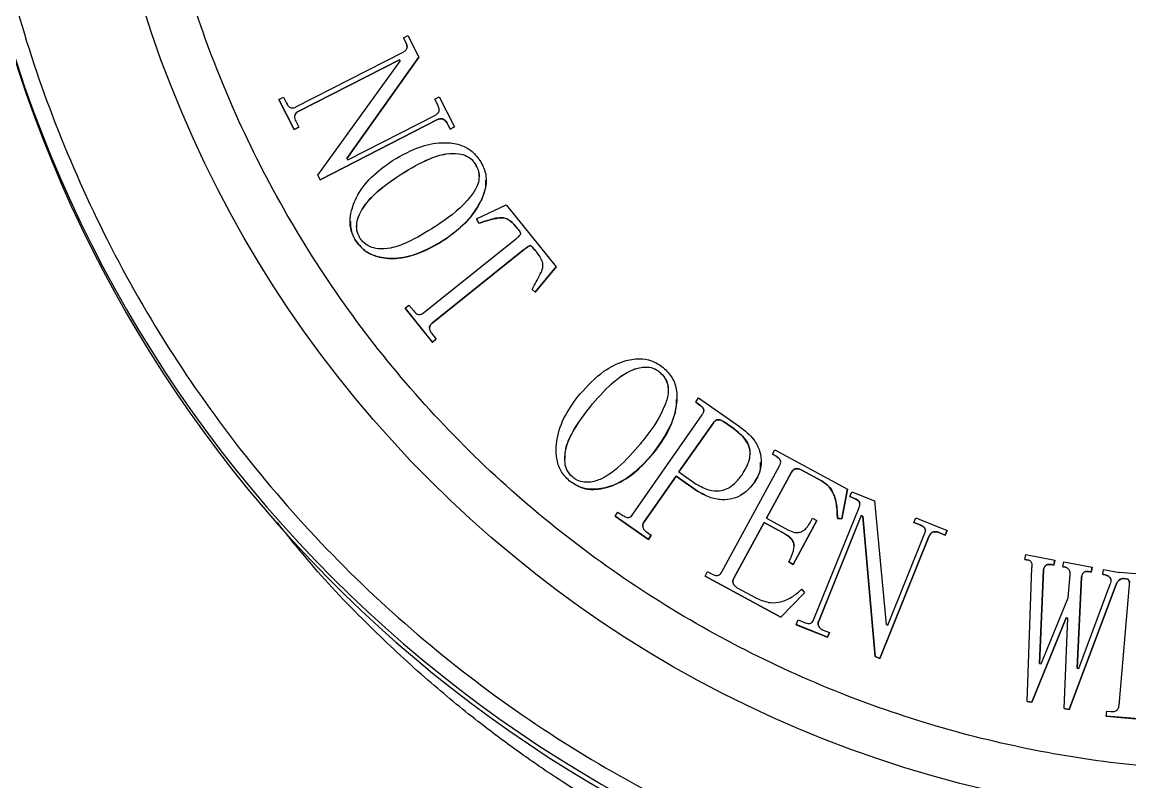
# Model space of a CAD drawing. Header units: millimetres. Extents: x 2063 to 4500, y 825 to 2548.
# Drawn here: x 3707 to 3775.4, y 2180.7 to 2227.6 of the extents above; entities that cross this region are included whole.
import ezdxf

# ---------------------------------------------------------------- set-up
doc = ezdxf.new("R2010")
doc.units = ezdxf.units.MM

msp = doc.modelspace()

# ---------------------------------------------------------------- linework, layer by layer
at = {"color": 7, "linetype": 'Continuous', "lineweight": 25}
for p, q in [((3730.542, 2226.607), (3730.819, 2226.75)), ((3730.685, 2226.33), (3730.542, 2226.607)), ((3730.542, 2226.607), (3730.542, 2226.605)), ((3730.542, 2226.605), (3730.685, 2226.328)), ((3730.685, 2226.33), (3730.685, 2226.328)), ((3730.819, 2226.75), (3731.505, 2225.409)), ((3723.915, 2222.343), (3730.527, 2225.725)), ((3730.299, 2225.259), (3724.058, 2222.065)), ((3724.058, 2222.063), (3730.299, 2225.257)), ((3725.256, 2218.128), (3730.347, 2225.167)), ((3731.505, 2225.409), (3727.057, 2219.166)), ((3727.058, 2219.165), (3731.505, 2225.407)), ((3730.347, 2225.167), (3730.299, 2225.259)), ((3730.299, 2225.259), (3730.299, 2225.257)), ((3730.299, 2225.257), (3730.347, 2225.166)), ((3731.505, 2225.409), (3731.505, 2225.407)), ((3722.867, 2222.797), (3723.145, 2222.94)), ((3723.813, 2220.948), (3722.867, 2222.797)), ((3722.867, 2222.797), (3722.867, 2222.795)), ((3722.867, 2222.795), (3723.813, 2220.946)), ((3723.145, 2222.94), (3723.334, 2222.57)), ((3732.482, 2222.816), (3732.759, 2222.959)), ((3732.671, 2222.447), (3732.482, 2222.816)), ((3732.482, 2222.816), (3732.482, 2222.814)), ((3732.482, 2222.814), (3732.671, 2222.444)), ((3732.759, 2222.959), (3733.705, 2221.11)), ((3724.058, 2222.065), (3724.058, 2222.063)), ((3732.671, 2222.447), (3732.671, 2222.444)), ((3723.902, 2221.46), (3724.091, 2221.09)), ((3732.657, 2221.564), (3725.399, 2217.85)), ((3725.399, 2217.848), (3732.657, 2221.562)), ((3727.105, 2219.073), (3732.515, 2221.842)), ((3732.657, 2221.564), (3732.657, 2221.562)), ((3733.428, 2220.967), (3733.239, 2221.337)), ((3733.239, 2221.337), (3733.239, 2221.335)), ((3733.239, 2221.335), (3733.428, 2220.965)), ((3724.091, 2221.09), (3723.813, 2220.948)), ((3723.813, 2220.946), (3724.091, 2221.088)), ((3723.813, 2220.948), (3723.813, 2220.946)), ((3724.091, 2221.09), (3724.091, 2221.088)), ((3733.705, 2221.11), (3733.428, 2220.967)), ((3733.428, 2220.965), (3733.705, 2221.107)), ((3733.428, 2220.967), (3733.428, 2220.965)), ((3733.705, 2221.11), (3733.705, 2221.107)), ((3727.057, 2219.166), (3727.105, 2219.073)), ((3725.399, 2217.85), (3725.256, 2218.128)), ((3725.256, 2218.128), (3725.256, 2218.125)), ((3725.256, 2218.125), (3725.399, 2217.848)), ((3725.399, 2217.85), (3725.399, 2217.848)), ((3735.649, 2217.812), (3735.649, 2217.814)), ((3735.054, 2215.442), (3736.882, 2216.309)), ((3736.882, 2216.309), (3739.96, 2212.466)), ((3727.257, 2215.27), (3727.257, 2215.268)), ((3735.208, 2215.167), (3735.054, 2215.442)), ((3735.054, 2215.442), (3735.054, 2215.44)), ((3735.054, 2215.44), (3735.208, 2215.165)), ((3735.208, 2215.167), (3735.208, 2215.165)), ((3737.572, 2214.868), (3737.572, 2214.866)), ((3731.794, 2209.644), (3737.458, 2214.18)), ((3737.938, 2213.5), (3732.315, 2208.997)), ((3732.315, 2208.994), (3737.938, 2213.498)), ((3737.938, 2213.5), (3737.938, 2213.498)), ((3738.77, 2213.371), (3738.77, 2213.369)), ((3739.96, 2212.466), (3738.683, 2210.911)), ((3738.683, 2210.909), (3739.96, 2212.464)), ((3739.96, 2212.466), (3739.96, 2212.464)), ((3738.683, 2210.911), (3738.481, 2211.081)), ((3738.481, 2211.081), (3738.481, 2211.079)), ((3738.481, 2211.079), (3738.683, 2210.909)), ((3738.683, 2210.911), (3738.683, 2210.909)), ((3730.644, 2209.917), (3730.887, 2210.112)), ((3732.33, 2207.814), (3730.644, 2209.917)), ((3730.644, 2209.917), (3730.644, 2209.915)), ((3730.644, 2209.915), (3732.33, 2207.812)), ((3730.887, 2210.112), (3731.18, 2209.748)), ((3732.282, 2208.372), (3732.573, 2208.008)), ((3732.315, 2208.997), (3732.315, 2208.994)), ((3732.573, 2208.008), (3732.33, 2207.814)), ((3732.33, 2207.812), (3732.573, 2208.006)), ((3732.33, 2207.814), (3732.33, 2207.812)), ((3732.573, 2208.008), (3732.573, 2208.006)), ((3747.416, 2204.291), (3747.416, 2204.293)), ((3748.578, 2204.124), (3748.758, 2204.382)), ((3748.758, 2204.382), (3751.287, 2202.618)), ((3748.835, 2203.945), (3748.578, 2204.124)), ((3748.578, 2204.124), (3748.578, 2204.122)), ((3748.578, 2204.122), (3748.835, 2203.943)), ((3748.835, 2203.945), (3748.835, 2203.943)), ((3744.708, 2197.205), (3748.983, 2203.333)), ((3750.892, 2202.51), (3750.293, 2202.928)), ((3750.293, 2202.926), (3750.293, 2202.928)), ((3750.293, 2202.926), (3750.892, 2202.508)), ((3749.669, 2202.855), (3747.546, 2199.813)), ((3747.547, 2199.812), (3749.669, 2202.853)), ((3749.669, 2202.853), (3749.669, 2202.855)), ((3750.892, 2202.508), (3750.892, 2202.51)), ((3739.975, 2201.241), (3739.975, 2201.239)), ((3753.31, 2200.909), (3753.46, 2201.183)), ((3753.539, 2200.784), (3753.31, 2200.909)), ((3753.31, 2200.909), (3753.31, 2200.907)), ((3753.31, 2200.907), (3753.539, 2200.782)), ((3753.46, 2201.183), (3757.944, 2198.748)), ((3750.2, 2193.653), (3753.753, 2200.195)), ((3752.618, 2200.414), (3752.618, 2200.417)), ((3753.539, 2200.784), (3753.539, 2200.782)), ((3747.367, 2199.555), (3745.394, 2196.727)), ((3745.394, 2196.725), (3747.367, 2199.553)), ((3748.694, 2198.628), (3747.367, 2199.555)), ((3747.367, 2199.555), (3747.367, 2199.553)), ((3747.367, 2199.553), (3748.694, 2198.626)), ((3747.546, 2199.813), (3748.617, 2199.066)), ((3754.485, 2199.798), (3752.945, 2196.96)), ((3752.946, 2196.96), (3754.485, 2199.796)), ((3754.485, 2199.798), (3754.485, 2199.796)), ((3756.374, 2199.245), (3755.093, 2199.94)), ((3755.093, 2199.94), (3755.093, 2199.938)), ((3755.093, 2199.938), (3756.374, 2199.243)), ((3756.374, 2199.245), (3756.374, 2199.243)), ((3748.694, 2198.628), (3748.694, 2198.626)), ((3748.694, 2198.626), (3749.114, 2198.426)), ((3757.944, 2198.748), (3757.601, 2196.92)), ((3757.601, 2196.918), (3757.944, 2198.746)), ((3757.944, 2198.748), (3757.944, 2198.746)), ((3758.095, 2198.297), (3758.212, 2198.586)), ((3758.384, 2198.179), (3758.095, 2198.297)), ((3758.095, 2198.297), (3758.095, 2198.294)), ((3758.095, 2198.294), (3758.384, 2198.177)), ((3758.212, 2198.586), (3759.609, 2198.021)), ((3758.384, 2198.179), (3758.384, 2198.177)), ((3755.879, 2190.732), (3758.661, 2197.618)), ((3759.609, 2198.021), (3760.333, 2190.389)), ((3743.603, 2197.083), (3743.784, 2197.342)), ((3745.66, 2195.646), (3743.603, 2197.083)), ((3743.603, 2197.083), (3743.603, 2197.081)), ((3743.603, 2197.081), (3745.66, 2195.644)), ((3743.784, 2197.342), (3744.082, 2197.132)), ((3745.394, 2196.727), (3745.394, 2196.725)), ((3752.945, 2196.96), (3754.271, 2196.24)), ((3756.06, 2196.81), (3754.594, 2194.111)), ((3754.594, 2194.109), (3756.06, 2196.808)), ((3755.637, 2196.683), (3755.787, 2196.958)), ((3755.787, 2196.958), (3756.06, 2196.81)), ((3756.06, 2196.81), (3756.06, 2196.808)), ((3758.794, 2197.116), (3756.168, 2190.614)), ((3756.168, 2190.612), (3758.794, 2197.114)), ((3757.601, 2196.92), (3757.322, 2196.952)), ((3757.322, 2196.952), (3757.322, 2196.95)), ((3757.322, 2196.95), (3757.601, 2196.918)), ((3757.601, 2196.92), (3757.601, 2196.918)), ((3758.89, 2197.077), (3758.794, 2197.116)), ((3758.794, 2197.116), (3758.794, 2197.114)), ((3758.794, 2197.114), (3758.89, 2197.075)), ((3759.651, 2188.424), (3758.89, 2197.077)), ((3758.89, 2197.077), (3758.89, 2197.075)), ((3758.89, 2197.075), (3759.651, 2188.422)), ((3762.044, 2196.7), (3762.161, 2196.989)), ((3762.161, 2196.989), (3764.088, 2196.21)), ((3745.541, 2196.114), (3745.841, 2195.905)), ((3752.795, 2196.687), (3750.932, 2193.256)), ((3750.932, 2193.254), (3752.795, 2196.684)), ((3754.121, 2195.966), (3752.795, 2196.687)), ((3752.795, 2196.687), (3752.795, 2196.684)), ((3752.795, 2196.684), (3754.121, 2195.964)), ((3762.429, 2196.546), (3762.044, 2196.7)), ((3762.044, 2196.7), (3762.044, 2196.697)), ((3762.044, 2196.697), (3762.429, 2196.543)), ((3762.429, 2196.546), (3762.429, 2196.543)), ((3763.97, 2195.921), (3763.585, 2196.077)), ((3763.585, 2196.077), (3763.585, 2196.075)), ((3763.585, 2196.075), (3763.97, 2195.919)), ((3764.088, 2196.21), (3763.97, 2195.921)), ((3763.97, 2195.919), (3764.088, 2196.208)), ((3764.088, 2196.21), (3764.088, 2196.208)), ((3745.841, 2195.905), (3745.66, 2195.646)), ((3745.66, 2195.644), (3745.841, 2195.902)), ((3745.66, 2195.646), (3745.66, 2195.644)), ((3745.841, 2195.905), (3745.841, 2195.902)), ((3754.121, 2195.966), (3754.121, 2195.964)), ((3762.995, 2195.867), (3759.94, 2188.306)), ((3759.94, 2188.304), (3762.995, 2195.865)), ((3760.429, 2190.35), (3762.706, 2195.985)), ((3762.995, 2195.867), (3762.995, 2195.865)), ((3763.97, 2195.921), (3763.97, 2195.919)), ((3768.894, 2194.411), (3768.954, 2194.718)), ((3768.954, 2194.718), (3770.741, 2194.377)), ((3754.321, 2194.259), (3754.421, 2194.442)), ((3754.594, 2194.111), (3754.321, 2194.259)), ((3754.321, 2194.259), (3754.321, 2194.257)), ((3754.321, 2194.257), (3754.594, 2194.109)), ((3754.594, 2194.111), (3754.594, 2194.109)), ((3769.098, 2194.373), (3768.894, 2194.411)), ((3768.894, 2194.411), (3768.894, 2194.409)), ((3768.894, 2194.409), (3769.098, 2194.371)), ((3769.098, 2194.373), (3769.098, 2194.371)), ((3770.682, 2194.07), (3770.528, 2194.099)), ((3770.528, 2194.099), (3770.528, 2194.097)), ((3770.528, 2194.097), (3770.682, 2194.068)), ((3770.741, 2194.377), (3770.682, 2194.07)), ((3770.682, 2194.068), (3770.741, 2194.375)), ((3770.682, 2194.07), (3770.682, 2194.068)), ((3770.741, 2194.377), (3770.741, 2194.375)), ((3771.242, 2193.963), (3771.302, 2194.269)), ((3771.302, 2194.269), (3773.038, 2193.938)), ((3749.166, 2193.385), (3749.314, 2193.66)), ((3753.833, 2190.85), (3749.166, 2193.385)), ((3749.166, 2193.385), (3749.166, 2193.383)), ((3749.166, 2193.383), (3753.833, 2190.848)), ((3749.314, 2193.66), (3749.59, 2193.51)), ((3769.023, 2185.656), (3769.327, 2193.905)), ((3770.042, 2193.77), (3769.788, 2187.999)), ((3769.788, 2187.999), (3770.042, 2193.768)), ((3770.042, 2193.77), (3770.042, 2193.768)), ((3771.396, 2193.934), (3771.242, 2193.963)), ((3771.242, 2193.963), (3771.242, 2193.96)), ((3771.242, 2193.96), (3771.396, 2193.932)), ((3771.396, 2193.934), (3771.396, 2193.932)), ((3771.566, 2192.05), (3771.676, 2193.458)), ((3772.39, 2193.321), (3772.115, 2187.712)), ((3772.115, 2187.712), (3772.39, 2193.319)), ((3772.39, 2193.321), (3772.39, 2193.319)), ((3772.978, 2193.631), (3772.826, 2193.662)), ((3772.826, 2193.662), (3772.826, 2193.66)), ((3772.826, 2193.66), (3772.978, 2193.629)), ((3773.038, 2193.938), (3772.978, 2193.631)), ((3772.978, 2193.629), (3773.038, 2193.935)), ((3772.978, 2193.631), (3772.978, 2193.629)), ((3773.038, 2193.938), (3773.038, 2193.935)), ((3773.693, 2193.496), (3773.752, 2193.803)), ((3773.847, 2193.466), (3773.693, 2193.496)), ((3773.693, 2193.496), (3773.693, 2193.494)), ((3773.693, 2193.494), (3773.847, 2193.463)), ((3773.752, 2193.803), (3774.738, 2193.614)), ((3773.847, 2193.466), (3773.847, 2193.463)), ((3774.738, 2193.614), (3774.74, 2193.635)), ((3774.74, 2193.635), (3776.925, 2193.444)), ((3750.932, 2193.256), (3750.932, 2193.254)), ((3751.144, 2192.666), (3752.335, 2192.019)), ((3774.525, 2192.861), (3771.628, 2185.159)), ((3771.628, 2185.157), (3774.525, 2192.859)), ((3772.217, 2187.692), (3774.159, 2192.878)), ((3774.525, 2192.861), (3774.525, 2192.859)), ((3774.704, 2185.409), (3775.353, 2192.847)), ((3775.224, 2193.204), (3775.02, 2193.242)), ((3775.02, 2193.242), (3775.02, 2193.24)), ((3775.02, 2193.24), (3775.224, 2193.201)), ((3775.226, 2193.215), (3775.224, 2193.204)), ((3775.224, 2193.201), (3775.226, 2193.213)), ((3775.224, 2193.201), (3775.224, 2193.204)), ((3775.226, 2193.215), (3775.226, 2193.213)), ((3755.303, 2192.362), (3753.833, 2190.85)), ((3753.833, 2190.848), (3755.303, 2192.36)), ((3755.124, 2192.578), (3755.303, 2192.362)), ((3755.303, 2192.362), (3755.303, 2192.36)), ((3769.89, 2187.979), (3771.566, 2192.05)), ((3753.833, 2190.85), (3753.833, 2190.848)), ((3754.787, 2190.389), (3754.905, 2190.678)), ((3754.905, 2190.678), (3755.29, 2190.522)), ((3756.168, 2190.614), (3756.168, 2190.612)), ((3771.435, 2190.803), (3769.329, 2185.598)), ((3769.329, 2185.596), (3771.435, 2190.801)), ((3771.321, 2185.217), (3771.537, 2190.784)), ((3771.537, 2190.784), (3771.435, 2190.803)), ((3771.435, 2190.803), (3771.435, 2190.801)), ((3771.435, 2190.801), (3771.537, 2190.782)), ((3756.713, 2189.611), (3754.787, 2190.389)), ((3754.787, 2190.389), (3754.787, 2190.387)), ((3754.787, 2190.387), (3756.713, 2189.608)), ((3756.446, 2190.056), (3756.831, 2189.9)), ((3756.831, 2189.9), (3756.713, 2189.611)), ((3756.713, 2189.608), (3756.831, 2189.897)), ((3756.831, 2189.9), (3756.831, 2189.897)), ((3760.333, 2190.389), (3760.429, 2190.35)), ((3756.713, 2189.611), (3756.713, 2189.608)), ((3759.94, 2188.306), (3759.651, 2188.424)), ((3759.651, 2188.424), (3759.651, 2188.422)), ((3759.651, 2188.422), (3759.94, 2188.304)), ((3759.94, 2188.306), (3759.94, 2188.304)), ((3769.788, 2187.999), (3769.89, 2187.979)), ((3772.115, 2187.712), (3772.217, 2187.692)), ((3769.329, 2185.598), (3769.023, 2185.656)), ((3769.023, 2185.656), (3769.023, 2185.654)), ((3769.023, 2185.654), (3769.329, 2185.596)), ((3769.329, 2185.598), (3769.329, 2185.596)), ((3771.628, 2185.159), (3771.321, 2185.217)), ((3771.321, 2185.217), (3771.321, 2185.215)), ((3771.321, 2185.215), (3771.628, 2185.157)), ((3771.628, 2185.159), (3771.628, 2185.157)), ((3773.91, 2184.747), (3773.939, 2185.059)), ((3776.198, 2184.546), (3773.91, 2184.747)), ((3773.91, 2184.747), (3773.91, 2184.745)), ((3773.91, 2184.745), (3776.198, 2184.544)), ((3773.939, 2185.059), (3774.199, 2185.036))]:
    msp.add_line(p, q, dxfattribs=at)
msp.add_circle((3782.746, 2249.841), 71.5, dxfattribs=at)
for centre, start, end in [((3782.746, 2249.839), 190.30617, 259.69396), ((3782.823, 2249.466), 190.52799, 258.6349)]:
    msp.add_arc(centre, 80, start, end, dxfattribs=at)
for points, knots in [([(3851.246, 2249.847), (3851.191, 2247.758), (3851.081, 2243.58), (3850.171, 2237.241), (3848.685, 2230.889), (3846.512, 2224.523), (3843.681, 2218.3), (3840.167, 2212.277), (3836.013, 2206.585), (3831.269, 2201.324), (3826.008, 2196.581), (3820.316, 2192.426), (3814.293, 2188.913), (3808.07, 2186.081), (3801.705, 2183.91), (3795.352, 2182.415), (3789.013, 2181.537), (3782.746, 2181.252), (3776.479, 2181.537), (3770.14, 2182.415), (3763.788, 2183.91), (3757.422, 2186.081), (3751.199, 2188.913), (3745.176, 2192.426), (3739.484, 2196.581), (3734.223, 2201.324), (3729.479, 2206.585), (3725.325, 2212.277), (3721.811, 2218.3), (3718.98, 2224.523), (3716.807, 2230.889), (3715.321, 2237.241), (3714.411, 2243.58), (3714.301, 2247.758), (3714.246, 2249.847)], [0, 0, 0, 0, 0.029124, 0.058248, 0.08912, 0.119994, 0.151902, 0.184313, 0.217069, 0.25, 0.282931, 0.315687, 0.348098, 0.380006, 0.410878, 0.441752, 0.470875, 0.5, 0.529123, 0.558248, 0.58912, 0.619994, 0.651902, 0.684313, 0.717069, 0.75, 0.782931, 0.815687, 0.848098, 0.880006, 0.910878, 0.941752, 0.970875, 1, 1, 1, 1]), ([(3705.021, 2235.707), (3705.547, 2233.211), (3706.609, 2228.174), (3709.148, 2220.797), (3712.417, 2213.555), (3716.48, 2206.576), (3721.292, 2199.973), (3726.784, 2193.879), (3732.878, 2188.387), (3739.481, 2183.575), (3746.46, 2179.512), (3753.702, 2176.243), (3761.079, 2173.704), (3766.116, 2172.642), (3768.612, 2172.116)], [0, 0, 0, 0, 0.079959, 0.161371, 0.244142, 0.328893, 0.414217, 0.5, 0.585778, 0.671102, 0.755858, 0.838624, 0.920039, 1, 1, 1, 1]), ([(3730.527, 2225.725), (3730.577, 2225.754), (3730.658, 2225.802), (3730.741, 2225.905), (3730.774, 2226.008), (3730.765, 2226.157), (3730.718, 2226.259), (3730.685, 2226.33)], [0, 0, 0, 0, 0.239307, 0.388341, 0.538232, 0.677649, 1, 1, 1, 1]), ([(3730.685, 2226.328), (3730.721, 2226.256), (3730.767, 2226.165), (3730.766, 2226.064), (3730.766, 2226.042)], [0, 0, 0, 0, 0.77993, 1, 1, 1, 1]), ([(3723.334, 2222.57), (3723.375, 2222.497), (3723.434, 2222.392), (3723.56, 2222.296), (3723.675, 2222.271), (3723.798, 2222.289), (3723.876, 2222.325), (3723.915, 2222.343)], [0, 0, 0, 0, 0.3461, 0.493467, 0.642693, 0.820568, 1, 1, 1, 1]), ([(3724.058, 2222.065), (3724.012, 2222.037), (3723.932, 2221.989), (3723.856, 2221.88), (3723.823, 2221.753), (3723.836, 2221.605), (3723.88, 2221.508), (3723.902, 2221.46)], [0, 0, 0, 0, 0.227355, 0.388209, 0.549679, 0.776891, 1, 1, 1, 1]), ([(3723.836, 2221.748), (3723.836, 2221.766), (3723.835, 2221.827), (3723.88, 2221.918), (3723.959, 2222.006), (3724.024, 2222.043), (3724.058, 2222.063)], [0, 0, 0, 0, 0.137853, 0.446763, 0.713681, 1, 1, 1, 1]), ([(3732.515, 2221.842), (3732.565, 2221.871), (3732.646, 2221.918), (3732.729, 2222.021), (3732.762, 2222.124), (3732.753, 2222.274), (3732.704, 2222.376), (3732.671, 2222.447)], [0, 0, 0, 0, 0.239079, 0.388006, 0.537788, 0.677074, 1, 1, 1, 1]), ([(3733.239, 2221.337), (3733.205, 2221.395), (3733.146, 2221.496), (3733.017, 2221.584), (3732.897, 2221.625), (3732.774, 2221.615), (3732.698, 2221.582), (3732.657, 2221.564)], [0, 0, 0, 0, 0.282446, 0.488833, 0.649378, 0.810868, 1, 1, 1, 1]), ([(3732.657, 2221.562), (3732.71, 2221.585), (3732.796, 2221.622), (3732.938, 2221.616), (3733.057, 2221.56), (3733.166, 2221.464), (3733.214, 2221.379), (3733.239, 2221.335)], [0, 0, 0, 0, 0.238616, 0.394312, 0.588667, 0.784076, 1, 1, 1, 1]), ([(3729.87, 2219.03), (3730.455, 2219.367), (3731.456, 2219.942), (3732.925, 2220.191), (3733.972, 2220.065), (3734.761, 2219.69), (3735.095, 2219.264), (3735.27, 2219.041)], [0, 0, 0, 0, 0.336368, 0.574645, 0.731944, 0.859761, 1, 1, 1, 1]), ([(3730.407, 2218.197), (3730.981, 2218.546), (3731.856, 2219.079), (3733.087, 2219.464), (3733.875, 2219.502), (3734.456, 2219.341), (3734.79, 2219.09), (3734.925, 2218.897), (3734.963, 2218.843)], [0, 0, 0, 0, 0.397528, 0.607391, 0.759995, 0.859904, 0.960457, 1, 1, 1, 1]), ([(3730.407, 2218.195), (3730.981, 2218.544), (3731.856, 2219.077), (3733.087, 2219.462), (3733.875, 2219.5), (3734.456, 2219.339), (3734.79, 2219.088), (3734.925, 2218.895), (3734.963, 2218.841)], [0, 0, 0, 0, 0.397528, 0.607391, 0.759995, 0.859904, 0.960457, 1, 1, 1, 1]), ([(3727.601, 2214.081), (3727.476, 2214.328), (3727.232, 2214.814), (3727.255, 2215.77), (3727.642, 2216.893), (3728.544, 2218.085), (3729.419, 2218.708), (3729.87, 2219.03)], [0, 0, 0, 0, 0.136424, 0.268155, 0.464575, 0.724005, 1, 1, 1, 1]), ([(3734.963, 2218.843), (3735.044, 2218.694), (3735.198, 2218.409), (3735.232, 2217.923), (3735.087, 2217.368), (3734.373, 2216.316), (3733.404, 2215.543), (3732.605, 2215.018), (3732.507, 2214.953)], [0, 0, 0, 0, 0.099186, 0.189605, 0.279846, 0.434014, 0.930829, 1, 1, 1, 1]), ([(3735.27, 2219.041), (3735.403, 2218.786), (3735.671, 2218.272), (3735.658, 2217.321), (3735.203, 2216.175), (3734.315, 2215.03), (3733.44, 2214.404), (3733.045, 2214.121)], [0, 0, 0, 0, 0.143045, 0.287405, 0.460414, 0.756528, 1, 1, 1, 1]), ([(3734.963, 2218.841), (3735.048, 2218.692), (3735.189, 2218.447), (3735.194, 2218.166), (3735.196, 2218.056)], [0, 0, 0, 0, 0.606286, 1, 1, 1, 1]), ([(3727.863, 2214.25), (3727.787, 2214.404), (3727.639, 2214.701), (3727.663, 2215.28), (3727.935, 2216.007), (3728.806, 2217.112), (3729.762, 2217.76), (3730.407, 2218.197)], [0, 0, 0, 0, 0.098651, 0.191047, 0.328598, 0.547094, 1, 1, 1, 1]), ([(3727.678, 2214.932), (3727.675, 2215.019), (3727.664, 2215.343), (3727.949, 2216.006), (3728.796, 2217.109), (3729.758, 2217.758), (3730.407, 2218.195)], [0, 0, 0, 0, 0.0593403, 0.219286, 0.4733555, 1, 1, 1, 1]), ([(3733.045, 2214.119), (3733.591, 2214.523), (3734.534, 2215.22), (3735.324, 2216.454), (3735.655, 2217.308), (3735.626, 2217.707), (3735.618, 2217.811)], [0, 0, 0, 0, 0.431051, 0.744676, 0.93349, 1, 1, 1, 1]), ([(3727.283, 2215.269), (3727.28, 2215.093), (3727.276, 2214.671), (3727.481, 2214.297), (3727.601, 2214.079)], [0, 0, 0, 0, 0.415343, 1, 1, 1, 1]), ([(3735.208, 2215.165), (3735.61, 2215.3), (3736.111, 2215.47), (3736.756, 2215.516), (3737.114, 2215.352), (3737.37, 2215.108), (3737.526, 2214.921), (3737.572, 2214.866)], [0, 0, 0, 0, 0.483147, 0.601641, 0.722029, 0.918813, 1, 1, 1, 1]), ([(3737.572, 2214.868), (3737.433, 2215.029), (3737.226, 2215.268), (3736.869, 2215.482), (3736.376, 2215.529), (3735.828, 2215.364), (3735.379, 2215.221), (3735.208, 2215.167)], [0, 0, 0, 0, 0.240793, 0.359777, 0.461711, 0.794413, 1, 1, 1, 1]), ([(3732.507, 2214.953), (3731.937, 2214.603), (3731.063, 2214.066), (3729.856, 2213.612), (3729.06, 2213.553), (3728.463, 2213.693), (3728.077, 2213.95), (3727.918, 2214.173), (3727.863, 2214.25)], [0, 0, 0, 0, 0.386956, 0.593793, 0.740338, 0.842099, 0.944778, 1, 1, 1, 1]), ([(3737.458, 2214.18), (3737.497, 2214.212), (3737.599, 2214.293), (3737.708, 2214.391), (3737.774, 2214.472), (3737.788, 2214.5), (3737.791, 2214.528), (3737.773, 2214.587), (3737.698, 2214.703), (3737.622, 2214.803), (3737.572, 2214.868)], [0, 0, 0, 0, 0.166709, 0.438609, 0.487323, 0.517206, 0.541802, 0.578816, 0.723084, 1, 1, 1, 1]), ([(3733.045, 2214.121), (3732.462, 2213.782), (3731.47, 2213.205), (3729.986, 2212.931), (3728.914, 2213.063), (3728.105, 2213.445), (3727.771, 2213.866), (3727.601, 2214.081)], [0, 0, 0, 0, 0.333528, 0.567546, 0.735799, 0.864912, 1, 1, 1, 1]), ([(3727.601, 2214.079), (3727.804, 2213.831), (3728.189, 2213.363), (3729.146, 2212.999), (3730.392, 2212.945), (3731.775, 2213.358), (3732.648, 2213.882), (3733.045, 2214.119)], [0, 0, 0, 0, 0.157106, 0.296667, 0.493589, 0.770105, 1, 1, 1, 1]), ([(3738.77, 2213.371), (3738.741, 2213.407), (3738.655, 2213.513), (3738.537, 2213.65), (3738.436, 2213.756), (3738.38, 2213.784), (3738.351, 2213.785), (3738.275, 2213.751), (3738.135, 2213.656), (3738.013, 2213.559), (3737.938, 2213.5)], [0, 0, 0, 0, 0.124093, 0.372351, 0.496838, 0.517541, 0.538485, 0.574939, 0.740211, 1, 1, 1, 1]), ([(3737.938, 2213.498), (3737.973, 2213.526), (3738.045, 2213.583), (3738.142, 2213.657), (3738.223, 2213.713), (3738.28, 2213.748), (3738.322, 2213.77), (3738.352, 2213.782), (3738.377, 2213.782), (3738.424, 2213.762), (3738.561, 2213.625), (3738.677, 2213.483), (3738.77, 2213.369)], [0, 0, 0, 0, 0.124075, 0.248161, 0.332872, 0.391478, 0.431352, 0.46131, 0.47999, 0.498634, 0.596811, 1, 1, 1, 1]), ([(3738.481, 2211.081), (3738.655, 2211.389), (3738.9, 2211.821), (3739.142, 2212.339), (3739.17, 2212.653), (3739.051, 2212.993), (3738.881, 2213.222), (3738.77, 2213.371)], [0, 0, 0, 0, 0.417225, 0.587015, 0.664813, 0.781934, 1, 1, 1, 1]), ([(3731.18, 2209.748), (3731.238, 2209.681), (3731.319, 2209.587), (3731.471, 2209.524), (3731.595, 2209.531), (3731.706, 2209.576), (3731.77, 2209.625), (3731.794, 2209.644)], [0, 0, 0, 0, 0.362826, 0.512382, 0.662913, 0.871019, 1, 1, 1, 1]), ([(3732.315, 2208.997), (3732.268, 2208.953), (3732.193, 2208.882), (3732.149, 2208.746), (3732.154, 2208.612), (3732.202, 2208.484), (3732.258, 2208.406), (3732.282, 2208.372)], [0, 0, 0, 0, 0.266956, 0.429529, 0.591357, 0.826533, 1, 1, 1, 1]), ([(3732.156, 2208.694), (3732.155, 2208.702), (3732.149, 2208.75), (3732.177, 2208.834), (3732.236, 2208.926), (3732.289, 2208.972), (3732.315, 2208.994)], [0, 0, 0, 0, 0.0701, 0.409533, 0.711576, 1, 1, 1, 1]), ([(3741.455, 2204.644), (3741.913, 2205.141), (3742.691, 2205.984), (3744.009, 2206.657), (3745.036, 2206.848), (3745.899, 2206.728), (3746.346, 2206.422), (3746.58, 2206.262)], [0, 0, 0, 0, 0.337884, 0.573603, 0.730566, 0.85906, 1, 1, 1, 1]), ([(3742.214, 2204.014), (3742.657, 2204.519), (3743.328, 2205.282), (3744.379, 2206.011), (3745.107, 2206.284), (3745.703, 2206.306), (3746.099, 2206.174), (3746.29, 2206.028), (3746.348, 2205.983)], [0, 0, 0, 0, 0.39949, 0.604579, 0.758371, 0.856867, 0.955984, 1, 1, 1, 1]), ([(3742.214, 2204.012), (3742.657, 2204.517), (3743.328, 2205.28), (3744.379, 2206.009), (3745.107, 2206.282), (3745.703, 2206.304), (3746.099, 2206.172), (3746.29, 2206.026), (3746.348, 2205.981)], [0, 0, 0, 0, 0.39949, 0.604579, 0.758371, 0.856867, 0.955984, 1, 1, 1, 1]), ([(3746.348, 2205.983), (3746.47, 2205.865), (3746.701, 2205.641), (3746.878, 2205.192), (3746.904, 2204.626), (3746.556, 2203.441), (3745.867, 2202.415), (3745.266, 2201.671), (3745.173, 2201.556)], [0, 0, 0, 0, 0.099608, 0.189208, 0.278687, 0.431625, 0.91232, 1, 1, 1, 1]), ([(3746.58, 2206.262), (3746.781, 2206.061), (3747.186, 2205.657), (3747.457, 2204.763), (3747.376, 2203.55), (3746.884, 2202.189), (3746.231, 2201.323), (3745.932, 2200.926)], [0, 0, 0, 0, 0.141994, 0.285364, 0.454307, 0.749816, 1, 1, 1, 1]), ([(3746.348, 2205.981), (3746.469, 2205.863), (3746.698, 2205.639), (3746.871, 2205.229), (3746.872, 2204.968), (3746.873, 2204.858)], [0, 0, 0, 0, 0.391858, 0.744344, 1, 1, 1, 1]), ([(3740.773, 2199.268), (3740.581, 2199.466), (3740.202, 2199.856), (3739.943, 2200.778), (3739.979, 2201.965), (3740.484, 2203.362), (3741.126, 2204.21), (3741.455, 2204.644)], [0, 0, 0, 0, 0.136914, 0.269244, 0.466964, 0.727179, 1, 1, 1, 1]), ([(3745.932, 2200.924), (3746.319, 2201.472), (3746.988, 2202.419), (3747.415, 2203.638), (3747.393, 2204.21), (3747.39, 2204.29)], [0, 0, 0, 0, 0.540379, 0.935169, 1, 1, 1, 1]), ([(3740.972, 2199.507), (3740.853, 2199.63), (3740.622, 2199.871), (3740.473, 2200.441), (3740.522, 2201.23), (3741.036, 2202.531), (3741.744, 2203.422), (3742.214, 2204.014)], [0, 0, 0, 0, 0.0990027, 0.1927602, 0.3351777, 0.5578285, 1, 1, 1, 1]), ([(3740.525, 2200.613), (3740.524, 2200.771), (3740.523, 2201.31), (3741.058, 2202.528), (3741.752, 2203.419), (3742.214, 2204.012)], [0, 0, 0, 0, 0.121806, 0.415916, 1, 1, 1, 1]), ([(3748.983, 2203.333), (3749.014, 2203.383), (3749.064, 2203.464), (3749.086, 2203.595), (3749.065, 2203.709), (3748.982, 2203.835), (3748.891, 2203.903), (3748.835, 2203.945)], [0, 0, 0, 0, 0.242147, 0.388856, 0.536837, 0.710317, 1, 1, 1, 1]), ([(3748.835, 2203.943), (3748.906, 2203.888), (3749.005, 2203.811), (3749.076, 2203.678), (3749.075, 2203.622), (3749.075, 2203.601)], [0, 0, 0, 0, 0.613941, 0.8617155, 1, 1, 1, 1]), ([(3750.293, 2202.928), (3750.223, 2202.969), (3750.115, 2203.032), (3749.946, 2203.042), (3749.822, 2203.009), (3749.732, 2202.935), (3749.688, 2202.88), (3749.669, 2202.855)], [0, 0, 0, 0, 0.336259, 0.518412, 0.701425, 0.865829, 1, 1, 1, 1]), ([(3749.669, 2202.853), (3749.704, 2202.897), (3749.763, 2202.971), (3749.884, 2203.028), (3750.002, 2203.041), (3750.146, 2203.015), (3750.237, 2202.959), (3750.293, 2202.926)], [0, 0, 0, 0, 0.234766, 0.393258, 0.551032, 0.728919, 1, 1, 1, 1]), ([(3751.441, 2199.644), (3751.62, 2199.935), (3751.886, 2200.367), (3751.966, 2201.043), (3751.828, 2201.569), (3751.456, 2202.081), (3751.093, 2202.357), (3750.892, 2202.51)], [0, 0, 0, 0, 0.300507, 0.4469011, 0.5941839, 0.7750715, 1, 1, 1, 1]), ([(3750.892, 2202.508), (3751.159, 2202.3), (3751.558, 2201.989), (3751.903, 2201.397), (3751.924, 2201.065), (3751.935, 2200.901)], [0, 0, 0, 0, 0.505642, 0.75535, 1, 1, 1, 1]), ([(3751.287, 2202.618), (3751.608, 2202.364), (3752.132, 2201.949), (3752.562, 2201.113), (3752.663, 2200.341), (3752.507, 2199.669), (3752.288, 2199.316), (3752.202, 2199.177)], [0, 0, 0, 0, 0.303232, 0.495993, 0.689194, 0.877678, 1, 1, 1, 1]), ([(3745.173, 2201.556), (3744.734, 2201.052), (3744.063, 2200.281), (3743.047, 2199.489), (3742.307, 2199.198), (3741.722, 2199.158), (3741.285, 2199.279), (3741.068, 2199.437), (3740.972, 2199.507)], [0, 0, 0, 0, 0.388784, 0.594507, 0.742724, 0.84452, 0.93111, 1, 1, 1, 1]), ([(3745.932, 2200.926), (3745.477, 2200.428), (3744.709, 2199.588), (3743.38, 2198.887), (3742.327, 2198.696), (3741.441, 2198.814), (3741, 2199.114), (3740.773, 2199.268)], [0, 0, 0, 0, 0.335274, 0.565807, 0.736276, 0.864906, 1, 1, 1, 1]), ([(3740.973, 2199.159), (3741.173, 2199.031), (3741.612, 2198.749), (3742.545, 2198.707), (3743.717, 2199.003), (3744.921, 2199.795), (3745.605, 2200.559), (3745.932, 2200.924)], [0, 0, 0, 0, 0.121771, 0.267676, 0.467636, 0.745049, 1, 1, 1, 1]), ([(3752.202, 2199.175), (3752.35, 2199.413), (3752.59, 2199.797), (3752.583, 2200.245), (3752.58, 2200.417)], [0, 0, 0, 0, 0.616838, 1, 1, 1, 1]), ([(3753.753, 2200.195), (3753.779, 2200.248), (3753.821, 2200.334), (3753.826, 2200.466), (3753.794, 2200.577), (3753.697, 2200.693), (3753.599, 2200.749), (3753.539, 2200.784)], [0, 0, 0, 0, 0.244604, 0.390165, 0.536734, 0.711366, 1, 1, 1, 1]), ([(3753.539, 2200.782), (3753.612, 2200.739), (3753.716, 2200.677), (3753.808, 2200.548), (3753.816, 2200.479), (3753.82, 2200.447)], [0, 0, 0, 0, 0.550155, 0.788318, 1, 1, 1, 1]), ([(3748.617, 2199.066), (3748.877, 2198.922), (3749.317, 2198.679), (3749.985, 2198.626), (3750.533, 2198.754), (3751.028, 2199.104), (3751.294, 2199.451), (3751.441, 2199.644)], [0, 0, 0, 0, 0.269335, 0.456647, 0.599702, 0.778351, 1, 1, 1, 1]), ([(3755.093, 2199.94), (3755.029, 2199.97), (3754.923, 2200.019), (3754.768, 2200.019), (3754.653, 2199.986), (3754.555, 2199.91), (3754.51, 2199.839), (3754.485, 2199.798)], [0, 0, 0, 0, 0.2946797, 0.4891513, 0.6427246, 0.79668, 1, 1, 1, 1]), ([(3754.485, 2199.796), (3754.519, 2199.849), (3754.575, 2199.934), (3754.707, 2200.007), (3754.851, 2200.023), (3754.986, 2199.993), (3755.065, 2199.953), (3755.093, 2199.938)], [0, 0, 0, 0, 0.264438, 0.424852, 0.624763, 0.864134, 1, 1, 1, 1]), ([(3752.202, 2199.177), (3751.986, 2198.913), (3751.624, 2198.47), (3750.885, 2198.129), (3750.161, 2198.073), (3749.394, 2198.209), (3748.93, 2198.487), (3748.694, 2198.628)], [0, 0, 0, 0, 0.253557, 0.424716, 0.595645, 0.794239, 1, 1, 1, 1]), ([(3757.322, 2196.952), (3757.315, 2197.242), (3757.3, 2197.825), (3757.078, 2198.584), (3756.702, 2199.047), (3756.456, 2199.195), (3756.374, 2199.245)], [0, 0, 0, 0, 0.333446, 0.670522, 0.890051, 1, 1, 1, 1]), ([(3756.374, 2199.243), (3756.516, 2199.149), (3756.825, 2198.945), (3757.171, 2198.348), (3757.31, 2197.653), (3757.319, 2197.151), (3757.322, 2196.95)], [0, 0, 0, 0, 0.193125, 0.422079, 0.769445, 1, 1, 1, 1]), ([(3758.661, 2197.618), (3758.681, 2197.679), (3758.712, 2197.772), (3758.703, 2197.906), (3758.66, 2197.998), (3758.555, 2198.099), (3758.455, 2198.146), (3758.384, 2198.179)], [0, 0, 0, 0, 0.263647, 0.403144, 0.543417, 0.677144, 1, 1, 1, 1]), ([(3758.384, 2198.177), (3758.465, 2198.139), (3758.579, 2198.087), (3758.684, 2197.961), (3758.698, 2197.891), (3758.704, 2197.857)], [0, 0, 0, 0, 0.5591696, 0.7832763, 1, 1, 1, 1]), ([(3744.082, 2197.132), (3744.154, 2197.086), (3744.253, 2197.024), (3744.402, 2196.996), (3744.51, 2197.021), (3744.62, 2197.089), (3744.678, 2197.164), (3744.708, 2197.205)], [0, 0, 0, 0, 0.3451215, 0.47825, 0.6125433, 0.7923859, 1, 1, 1, 1]), ([(3745.311, 2196.46), (3745.31, 2196.466), (3745.3, 2196.518), (3745.327, 2196.615), (3745.372, 2196.689), (3745.394, 2196.725)], [0, 0, 0, 0, 0.072005, 0.554723, 1, 1, 1, 1]), ([(3745.394, 2196.727), (3745.365, 2196.677), (3745.318, 2196.595), (3745.3, 2196.46), (3745.34, 2196.327), (3745.421, 2196.205), (3745.505, 2196.142), (3745.541, 2196.114)], [0, 0, 0, 0, 0.2392653, 0.3980718, 0.5583573, 0.8110269, 1, 1, 1, 1]), ([(3742.824, 2179.156), (3742.402, 2179.41), (3741.559, 2179.919), (3740.025, 2180.902), (3738.656, 2181.831), (3737.547, 2182.612), (3736.371, 2183.472), (3734.563, 2184.854), (3731.978, 2186.975), (3728.546, 2190.158), (3725.38, 2193.419), (3723.512, 2195.758), (3722.766, 2196.691)], [0, 0, 0, 0, 0.109984, 0.219759, 0.27493, 0.330421, 0.386353, 0.442844, 0.579253, 0.726129, 0.890731, 1, 1, 1, 1]), ([(3754.271, 2196.24), (3754.404, 2196.177), (3754.611, 2196.08), (3754.927, 2196.06), (3755.185, 2196.149), (3755.441, 2196.357), (3755.566, 2196.565), (3755.637, 2196.683)], [0, 0, 0, 0, 0.265228, 0.413113, 0.562281, 0.751044, 1, 1, 1, 1]), ([(3762.706, 2195.985), (3762.727, 2196.046), (3762.757, 2196.139), (3762.749, 2196.272), (3762.705, 2196.364), (3762.601, 2196.466), (3762.5, 2196.513), (3762.429, 2196.546)], [0, 0, 0, 0, 0.263647, 0.403144, 0.543417, 0.677144, 1, 1, 1, 1]), ([(3762.429, 2196.543), (3762.511, 2196.506), (3762.625, 2196.453), (3762.729, 2196.327), (3762.743, 2196.258), (3762.75, 2196.223)], [0, 0, 0, 0, 0.55917, 0.783276, 1, 1, 1, 1]), ([(3763.585, 2196.077), (3763.519, 2196.1), (3763.408, 2196.137), (3763.253, 2196.121), (3763.143, 2196.073), (3763.053, 2195.988), (3763.016, 2195.911), (3762.995, 2195.867)], [0, 0, 0, 0, 0.292493, 0.488495, 0.642099, 0.795375, 1, 1, 1, 1]), ([(3762.995, 2195.865), (3763.025, 2195.925), (3763.073, 2196.018), (3763.192, 2196.098), (3763.315, 2196.127), (3763.451, 2196.124), (3763.542, 2196.091), (3763.585, 2196.075)], [0, 0, 0, 0, 0.277567, 0.434289, 0.591034, 0.809151, 1, 1, 1, 1]), ([(3754.421, 2194.442), (3754.522, 2194.661), (3754.662, 2194.964), (3754.643, 2195.392), (3754.523, 2195.656), (3754.329, 2195.843), (3754.181, 2195.93), (3754.121, 2195.966)], [0, 0, 0, 0, 0.4002553, 0.5540467, 0.7092134, 0.880119, 1, 1, 1, 1]), ([(3754.121, 2195.964), (3754.24, 2195.89), (3754.432, 2195.77), (3754.599, 2195.507), (3754.656, 2195.315), (3754.641, 2195.209), (3754.638, 2195.188)], [0, 0, 0, 0, 0.419661, 0.676448, 0.934087, 1, 1, 1, 1]), ([(3769.327, 2193.905), (3769.339, 2193.986), (3769.355, 2194.099), (3769.308, 2194.238), (3769.25, 2194.311), (3769.174, 2194.354), (3769.123, 2194.367), (3769.098, 2194.373)], [0, 0, 0, 0, 0.409045, 0.568709, 0.729731, 0.871998, 1, 1, 1, 1]), ([(3770.528, 2194.099), (3770.463, 2194.107), (3770.363, 2194.119), (3770.231, 2194.08), (3770.144, 2194.014), (3770.076, 2193.907), (3770.055, 2193.821), (3770.042, 2193.77)], [0, 0, 0, 0, 0.286948, 0.445283, 0.603611, 0.766841, 1, 1, 1, 1]), ([(3770.042, 2193.768), (3770.056, 2193.824), (3770.079, 2193.916), (3770.158, 2194.026), (3770.253, 2194.09), (3770.382, 2194.115), (3770.473, 2194.104), (3770.528, 2194.097)], [0, 0, 0, 0, 0.255208, 0.42331, 0.591938, 0.753059, 1, 1, 1, 1]), ([(3749.59, 2193.51), (3749.667, 2193.473), (3749.776, 2193.419), (3749.937, 2193.414), (3750.046, 2193.461), (3750.137, 2193.544), (3750.18, 2193.617), (3750.2, 2193.653)], [0, 0, 0, 0, 0.350066, 0.499422, 0.650662, 0.830252, 1, 1, 1, 1]), ([(3771.676, 2193.458), (3771.683, 2193.515), (3771.695, 2193.613), (3771.638, 2193.76), (3771.54, 2193.876), (3771.441, 2193.916), (3771.396, 2193.934)], [0, 0, 0, 0, 0.280717, 0.477013, 0.764436, 1, 1, 1, 1]), ([(3772.826, 2193.662), (3772.779, 2193.669), (3772.703, 2193.681), (3772.595, 2193.661), (3772.519, 2193.614), (3772.447, 2193.519), (3772.411, 2193.417), (3772.394, 2193.34), (3772.39, 2193.321)], [0, 0, 0, 0, 0.219728, 0.360437, 0.501962, 0.629609, 0.910972, 1, 1, 1, 1]), ([(3772.39, 2193.319), (3772.41, 2193.4), (3772.437, 2193.51), (3772.53, 2193.622), (3772.611, 2193.664), (3772.713, 2193.677), (3772.783, 2193.667), (3772.826, 2193.66)], [0, 0, 0, 0, 0.38172, 0.524456, 0.668024, 0.797539, 1, 1, 1, 1]), ([(3774.159, 2192.878), (3774.179, 2192.936), (3774.212, 2193.031), (3774.205, 2193.172), (3774.158, 2193.278), (3774.077, 2193.368), (3773.971, 2193.435), (3773.887, 2193.456), (3773.847, 2193.466)], [0, 0, 0, 0, 0.234067, 0.380912, 0.528267, 0.670545, 0.840377, 1, 1, 1, 1]), ([(3773.847, 2193.463), (3773.916, 2193.443), (3774.029, 2193.411), (3774.143, 2193.297), (3774.197, 2193.205), (3774.199, 2193.148), (3774.2, 2193.135)], [0, 0, 0, 0, 0.411268, 0.667218, 0.924779, 1, 1, 1, 1]), ([(3750.88, 2193.002), (3750.877, 2193.014), (3750.865, 2193.065), (3750.887, 2193.154), (3750.918, 2193.222), (3750.932, 2193.254)], [0, 0, 0, 0, 0.142052, 0.594886, 1, 1, 1, 1]), ([(3750.932, 2193.256), (3750.909, 2193.205), (3750.87, 2193.118), (3750.873, 2192.981), (3750.915, 2192.867), (3751.006, 2192.756), (3751.093, 2192.7), (3751.144, 2192.666)], [0, 0, 0, 0, 0.233621, 0.399553, 0.564983, 0.740199, 1, 1, 1, 1]), ([(3775.02, 2193.242), (3774.964, 2193.241), (3774.857, 2193.239), (3774.711, 2193.155), (3774.599, 2193.026), (3774.55, 2192.916), (3774.525, 2192.861)], [0, 0, 0, 0, 0.2469872, 0.468153, 0.7284619, 1, 1, 1, 1]), ([(3774.525, 2192.859), (3774.559, 2192.934), (3774.615, 2193.059), (3774.758, 2193.183), (3774.892, 2193.244), (3774.982, 2193.241), (3775.02, 2193.24)], [0, 0, 0, 0, 0.365295, 0.600157, 0.833953, 1, 1, 1, 1]), ([(3775.353, 2192.847), (3775.355, 2192.892), (3775.36, 2192.982), (3775.324, 2193.103), (3775.272, 2193.179), (3775.236, 2193.207), (3775.226, 2193.215)], [0, 0, 0, 0, 0.330301, 0.665596, 0.906266, 1, 1, 1, 1]), ([(3775.226, 2193.213), (3775.25, 2193.19), (3775.304, 2193.14), (3775.346, 2193.049), (3775.347, 2192.987), (3775.348, 2192.965)], [0, 0, 0, 0, 0.343672, 0.771515, 1, 1, 1, 1]), ([(3752.335, 2192.019), (3752.618, 2191.9), (3753.103, 2191.695), (3753.903, 2191.776), (3754.563, 2192.09), (3754.944, 2192.421), (3755.124, 2192.578)], [0, 0, 0, 0, 0.296463, 0.506276, 0.766316, 1, 1, 1, 1]), ([(3755.29, 2190.522), (3755.38, 2190.489), (3755.505, 2190.443), (3755.672, 2190.476), (3755.777, 2190.551), (3755.842, 2190.644), (3755.871, 2190.713), (3755.879, 2190.732)], [0, 0, 0, 0, 0.388994, 0.538184, 0.687796, 0.914813, 1, 1, 1, 1]), ([(3756.168, 2190.614), (3756.148, 2190.55), (3756.117, 2190.45), (3756.146, 2190.311), (3756.216, 2190.202), (3756.319, 2190.112), (3756.408, 2190.073), (3756.446, 2190.056)], [0, 0, 0, 0, 0.2808974, 0.4343636, 0.5874099, 0.8242139, 1, 1, 1, 1]), ([(3756.136, 2190.379), (3756.133, 2190.407), (3756.124, 2190.487), (3756.151, 2190.563), (3756.168, 2190.612)], [0, 0, 0, 0, 0.3514921, 1, 1, 1, 1]), ([(3774.199, 2185.036), (3774.291, 2185.031), (3774.421, 2185.023), (3774.57, 2185.097), (3774.646, 2185.187), (3774.689, 2185.296), (3774.699, 2185.374), (3774.704, 2185.409)], [0, 0, 0, 0, 0.3758207, 0.5238074, 0.6720575, 0.8532035, 1, 1, 1, 1])]:
    msp.add_open_spline(points, degree=3, knots=knots, dxfattribs=at)

doc.saveas('drawing.dxf')
